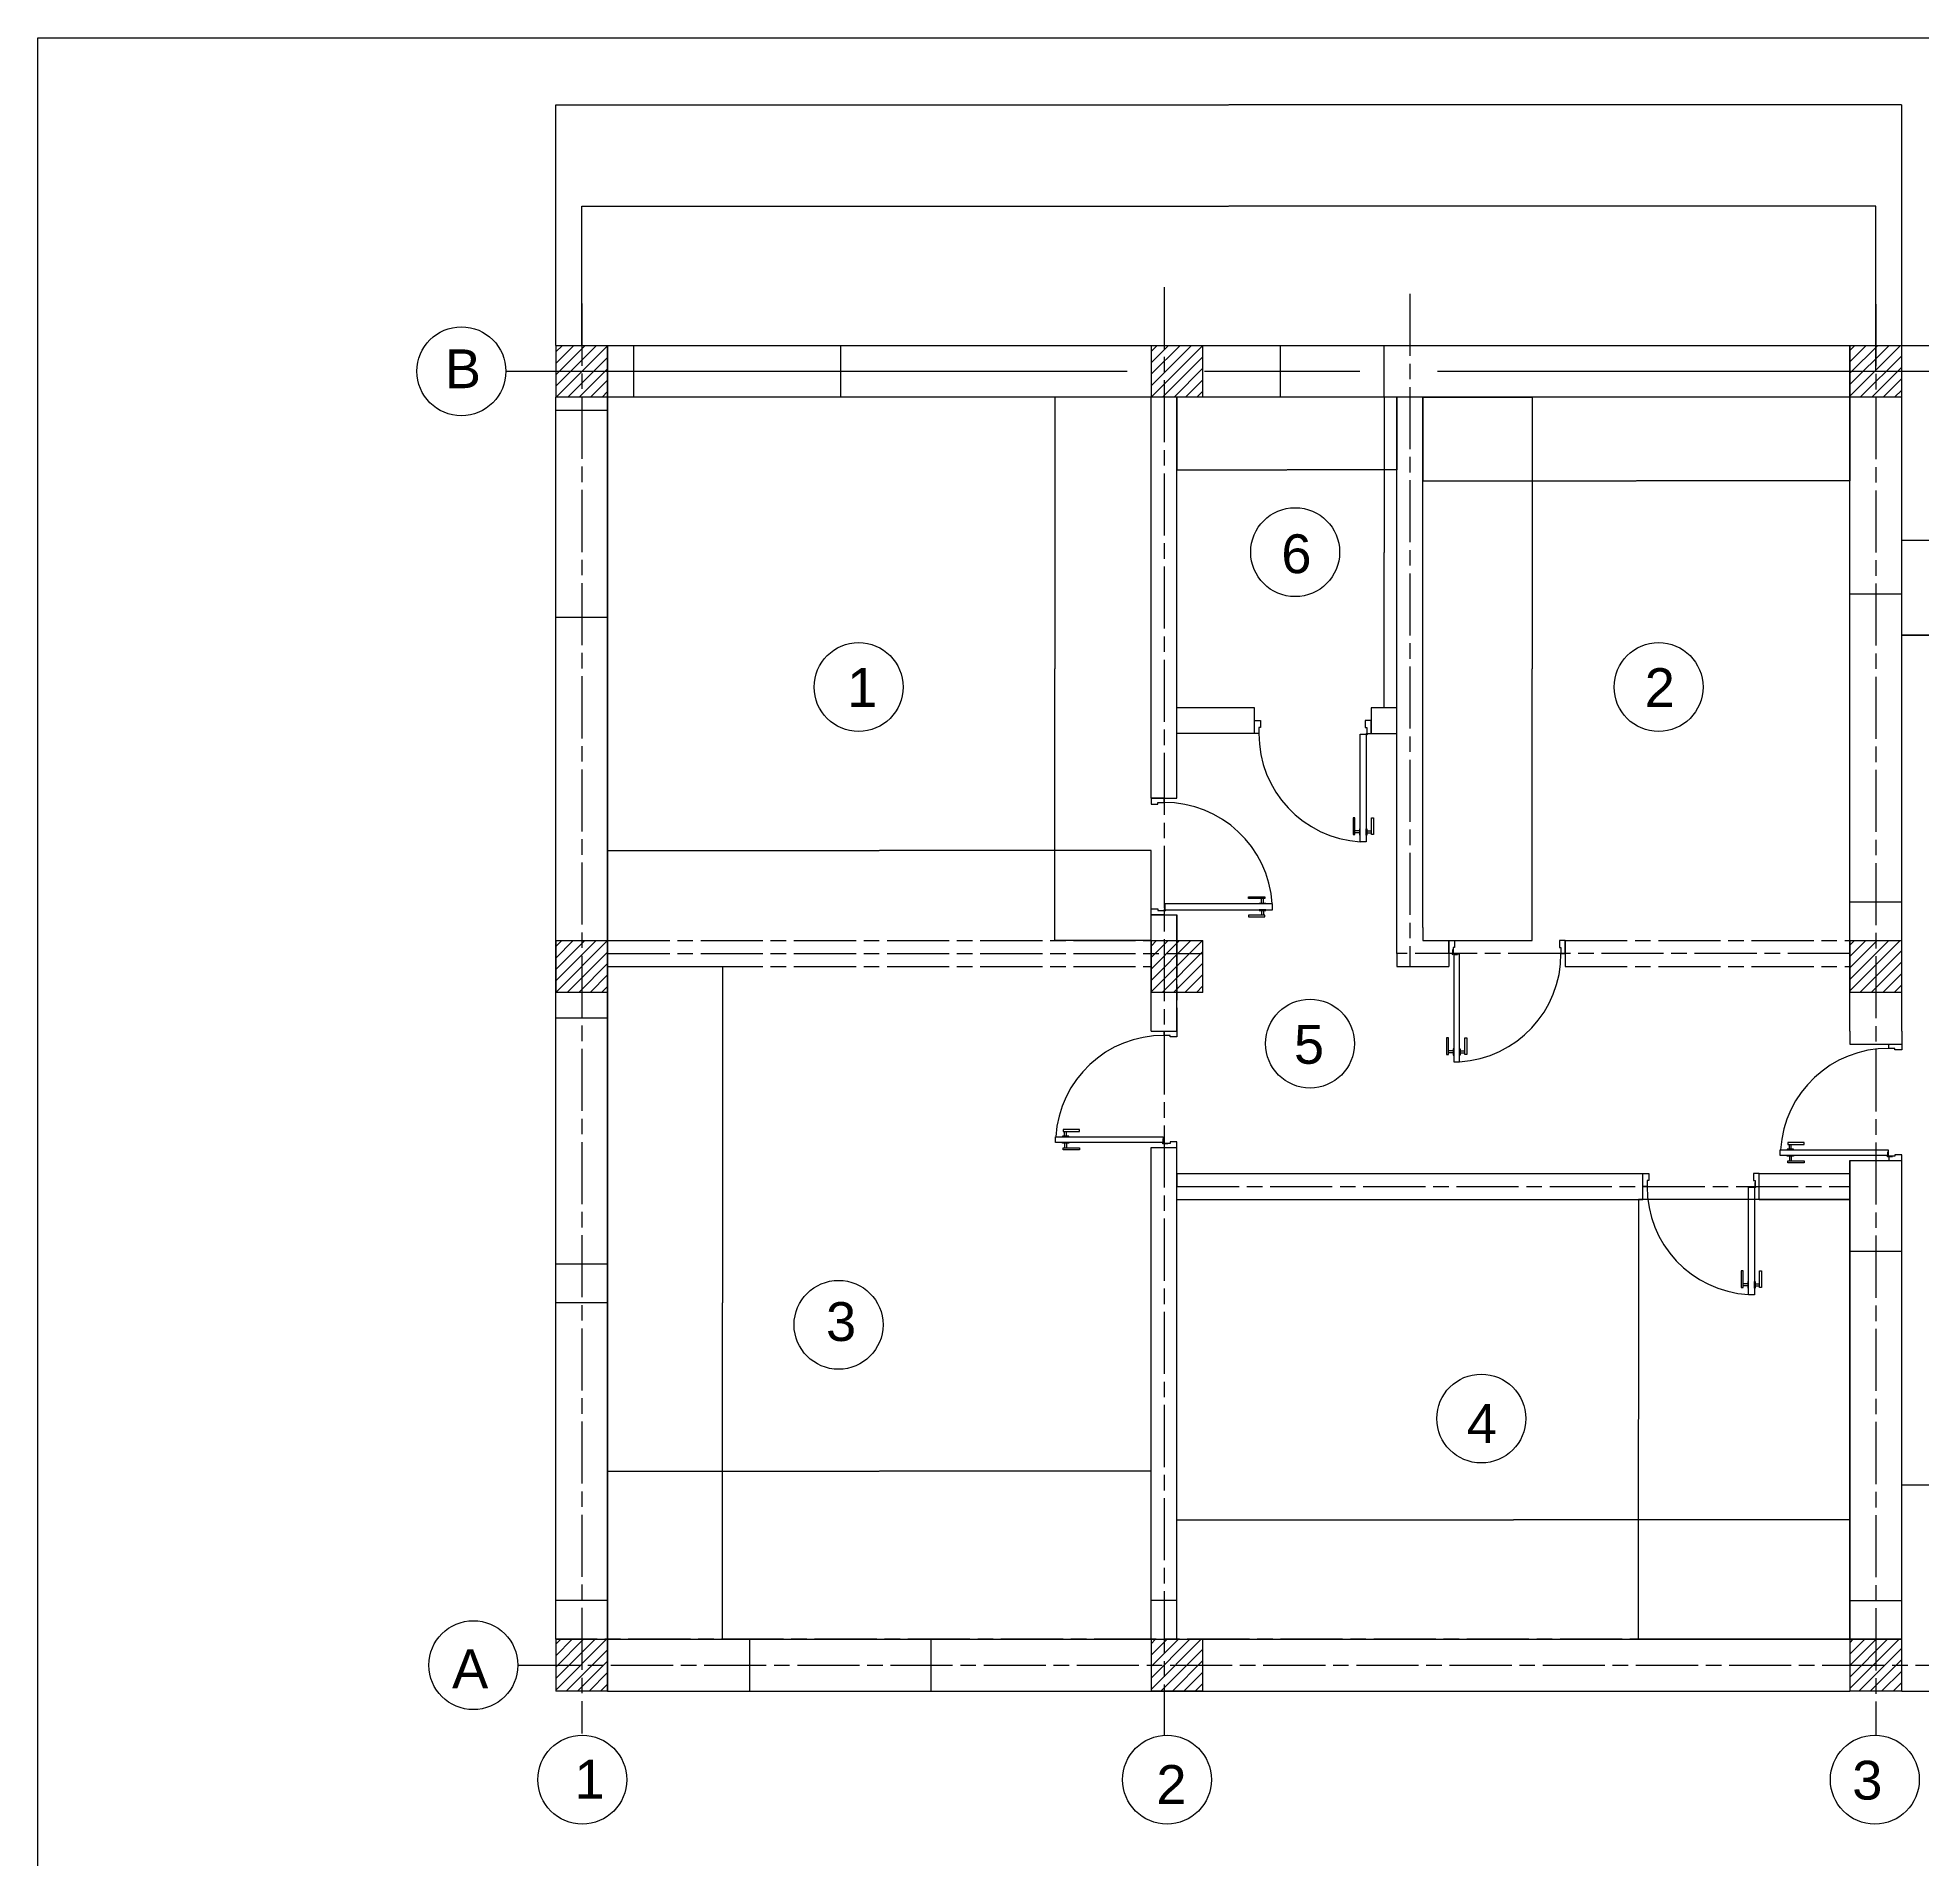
# Model space of a CAD drawing. Header units: inches. Extents: x 5 to 80005, y 6 to 60006.
# Drawn here: x 5 to 14568, y 45927 to 60006 of the extents above; entities that cross this region are included whole.
import ezdxf

# ---------------------------------------------------------------- set-up
doc = ezdxf.new("R2010")
doc.units = ezdxf.units.IN
doc.header["$MEASUREMENT"] = 0
doc.linetypes.add('ACAD_ISO08W100', pattern=[36, 24, -3, 6, -3])
doc.layers.add('freecads.com', color=7, linetype='Continuous')
doc.styles.get("Standard").update_dxf_attribs({"font": 'arial.ttf'})
doc.dimstyles.get("Standard").update_dxf_attribs({"dimtxt": 0.18, "dimasz": 0.18, "dimexe": 0.18, "dimexo": 0.0625, "dimgap": 0.09, "dimtad": 0, "dimtih": 1, "dimtoh": 1, "dimdec": 4, "dimzin": 0, "dimdsep": 46, "dimtxsty": 'Standard', "dimcen": 0.09, "dimadec": 0, "dimazin": 0, "dimtfac": 1, "dimtdec": 4, "dimtofl": 0, "dimtmove": 0, "dimatfit": 3, "dimfxl": 1, "dimtolj": 1, "dimtzin": 0, "dimarcsym": 0})

# ---------------------------------------------------------------- blocks, each defined once
blk = doc.blocks.new('columnn')
h = blk.add_hatch()
h.set_pattern_fill('ANSI31', color=256, scale=500)
h.set_pattern_definition([(45, (-20875.04551241756, -16891.98318307858), (-44.19417382415922, 44.19417382415922), [])])
h.paths.add_polyline_path([(0, 200), (-200, 200), (-200, 0), (0, 0)])
h.paths.add_polyline_path([(200, 200), (0, 200), (0, 0), (200, 0)])
h.paths.add_polyline_path([(0, 0), (-200, 0), (-200, -200), (0, -200)])
h.paths.add_polyline_path([(200, 0), (0, 0), (0, -200), (200, -200)])
for p, q in [((-200, 200), (-200, -200)), ((-200, 200), (200, 200)), ((200, -200), (200, 200)), ((200, -200), (-200, -200))]:
    blk.add_line(p, q)
blk = doc.blocks.new('*D77')
at = {"color": 0, "linetype": 'ACAD_ISO08W100', "lineweight": -2, "ltscale": 20, "transparency": 16777216}
for p, q in [((14408.35487860054, 57627.79965612265), (16750.472378601, 57627.79965612265)), ((16750.292378601, 57627.61965612265), (16750.29237860101, 56507.98155926044)), ((16750.29237860101, 55387.97965612265), (16750.29237860101, 56507.61775298486)), ((14408.35487860054, 55387.79965612265), (16750.47237860101, 55387.79965612265))]:
    blk.add_line(p, q, dxfattribs=at)
at = {"color": 0, "linetype": 'ACAD_ISO08W100', "ltscale": 20, "transparency": 16777216}
for points in [[(16750.262378601, 57627.61965612265), (16750.322378601, 57627.61965612265), (16750.292378601, 57627.79965612265)], [(16750.26237860101, 55387.97965612265), (16750.32237860101, 55387.97965612265), (16750.29237860101, 55387.79965612265)]]:
    blk.add_solid(points, dxfattribs=at)
at = {"color": 0, "linetype": 'ACAD_ISO08W100', "ltscale": 20, "transparency": 16777216, "insert": (16750.29237860102, 56507.79965612263), "char_height": 0.18, "attachment_point": 5}
blk.add_mtext('\\A1;2240.0000', dxfattribs=at)
blk = doc.blocks.new('*D78')
at = {"color": 0, "linetype": 'ACAD_ISO08W100', "lineweight": -2, "ltscale": 20, "transparency": 16777216}
for p, q in [((14408.35487860054, 48822.79965612263), (17826.97237860101, 48822.79965612264)), ((17826.79237860101, 48822.61965612264), (17826.79237860101, 48025.48155926043)), ((17826.79237860101, 47227.97965612264), (17826.79237860101, 48025.11775298485)), ((14408.35487860054, 47227.79965612263), (17826.97237860101, 47227.79965612264))]:
    blk.add_line(p, q, dxfattribs=at)
at = {"color": 0, "linetype": 'ACAD_ISO08W100', "ltscale": 20, "transparency": 16777216}
for points in [[(17826.76237860101, 48822.61965612264), (17826.82237860101, 48822.61965612264), (17826.79237860101, 48822.79965612264)], [(17826.76237860101, 47227.97965612264), (17826.82237860101, 47227.97965612264), (17826.79237860101, 47227.79965612264)]]:
    blk.add_solid(points, dxfattribs=at)
at = {"color": 0, "linetype": 'ACAD_ISO08W100', "ltscale": 20, "transparency": 16777216, "insert": (17826.79237860102, 48025.29965612262), "char_height": 0.18, "attachment_point": 5}
blk.add_mtext('\\A1;1595.0000', dxfattribs=at)
blk = doc.blocks.new('*D80')
at = {"color": 0, "linetype": 'ACAD_ISO08W100', "lineweight": -2, "ltscale": 20, "transparency": 16777216}
for p, q in [((14408.29237860053, 55387.86215612262), (14408.29237860053, 56121.97965612262)), ((14408.47237860053, 56121.79965612262), (15658.11774694978, 56121.79965612262)), ((16909.11237860053, 56121.79965612262), (15659.46701025128, 56121.79965612262)), ((16909.29237860053, 55367.86215612262), (16909.29237860053, 56121.97965612262))]:
    blk.add_line(p, q, dxfattribs=at)
at = {"color": 0, "linetype": 'ACAD_ISO08W100', "ltscale": 20, "transparency": 16777216}
for points in [[(14408.47237860053, 56121.82965612262), (14408.47237860053, 56121.76965612262), (14408.29237860053, 56121.79965612262)], [(16909.11237860053, 56121.82965612262), (16909.11237860053, 56121.76965612262), (16909.29237860053, 56121.79965612262)]]:
    blk.add_solid(points, dxfattribs=at)
at = {"color": 0, "linetype": 'ACAD_ISO08W100', "ltscale": 20, "transparency": 16777216, "insert": (15658.79237860053, 56121.79965612262), "char_height": 0.18, "attachment_point": 5}
blk.add_mtext('\\A1;2501.0000', dxfattribs=at)
blk = doc.blocks.new('*D114')
at = {"color": 0, "lineweight": -2, "ltscale": 20, "transparency": 16777216}
for p, q in [((10708.29237860053, 57227.73715612262), (10708.29237860053, 56580.61965612262)), ((14008.29237860053, 57227.73715612262), (14008.29237860053, 56580.61965612262)), ((10708.47237860053, 56580.79965612262), (12357.61934312986, 56580.79965612262)), ((14008.11237860053, 56580.79965612262), (12358.9654140712, 56580.79965612262))]:
    blk.add_line(p, q, dxfattribs=at)
at = {"color": 0, "ltscale": 20, "transparency": 16777216}
for points in [[(10708.47237860053, 56580.82965612262), (10708.47237860053, 56580.76965612262), (10708.29237860053, 56580.79965612262)], [(14008.11237860053, 56580.82965612262), (14008.11237860053, 56580.76965612262), (14008.29237860053, 56580.79965612262)]]:
    blk.add_solid(points, dxfattribs=at)
at = {"color": 0, "ltscale": 20, "transparency": 16777216, "insert": (12358.29237860053, 56580.79965612262), "char_height": 0.18, "attachment_point": 5}
blk.add_mtext('\\A1;3300.0000', dxfattribs=at)
blk = doc.blocks.new('*D115')
at = {"color": 0, "lineweight": -2, "ltscale": 20, "transparency": 16777216}
for p, q in [((10708.35487860054, 57227.79965612265), (11553.472378601, 57227.79965612265)), ((11553.292378601, 57227.61965612265), (11553.292378601, 55127.98155926044)), ((11553.292378601, 53027.97965612265), (11553.292378601, 55127.61775298486)), ((10708.35487860054, 53027.79965612265), (11553.472378601, 53027.79965612265))]:
    blk.add_line(p, q, dxfattribs=at)
at = {"color": 0, "ltscale": 20, "transparency": 16777216}
for points in [[(11553.262378601, 57227.61965612265), (11553.322378601, 57227.61965612265), (11553.292378601, 57227.79965612265)], [(11553.262378601, 53027.97965612265), (11553.322378601, 53027.97965612265), (11553.292378601, 53027.79965612265)]]:
    blk.add_solid(points, dxfattribs=at)
at = {"color": 0, "ltscale": 20, "transparency": 16777216, "insert": (11553.29237860102, 55127.79965612263), "char_height": 0.18, "attachment_point": 5}
blk.add_mtext('\\A1;4200.0000', dxfattribs=at)
blk = doc.blocks.new('*D116')
at = {"color": 0, "lineweight": -2, "ltscale": 20, "transparency": 16777216}
for p, q in [((8808.292378600532, 57227.73715612262), (8808.292378600532, 56666.61965612262)), ((10508.29237860053, 57227.73715612262), (10508.29237860053, 56666.61965612262)), ((8808.472378600532, 56666.79965612262), (9657.627753771065, 56666.79965612262)), ((10508.11237860053, 56666.79965612262), (9658.95700343, 56666.79965612262))]:
    blk.add_line(p, q, dxfattribs=at)
at = {"color": 0, "ltscale": 20, "transparency": 16777216}
for points in [[(8808.472378600532, 56666.82965612262), (8808.472378600532, 56666.76965612262), (8808.292378600532, 56666.79965612262)], [(10508.11237860053, 56666.82965612262), (10508.11237860053, 56666.76965612262), (10508.29237860053, 56666.79965612262)]]:
    blk.add_solid(points, dxfattribs=at)
at = {"color": 0, "ltscale": 20, "transparency": 16777216, "insert": (9658.292378600532, 56666.79965612262), "char_height": 0.18, "attachment_point": 5}
blk.add_mtext('\\A1;1700.0000', dxfattribs=at)
blk = doc.blocks.new('*D117')
at = {"color": 0, "lineweight": -2, "ltscale": 20, "transparency": 16777216}
for p, q in [((10508.22987860054, 57227.79965612265), (10408.112378601, 57227.79965612265)), ((10408.292378601, 57227.61965612265), (10408.292378601, 56027.98155926044)), ((10408.292378601, 54827.97965612265), (10408.292378601, 56027.61775298486)), ((10508.22987860054, 54827.79965612265), (10408.112378601, 54827.79965612265))]:
    blk.add_line(p, q, dxfattribs=at)
at = {"color": 0, "ltscale": 20, "transparency": 16777216}
for points in [[(10408.262378601, 57227.61965612265), (10408.322378601, 57227.61965612265), (10408.292378601, 57227.79965612265)], [(10408.262378601, 54827.97965612265), (10408.322378601, 54827.97965612265), (10408.292378601, 54827.79965612265)]]:
    blk.add_solid(points, dxfattribs=at)
at = {"color": 0, "ltscale": 20, "transparency": 16777216, "insert": (10408.29237860102, 56027.79965612263), "char_height": 0.18, "attachment_point": 5}
blk.add_mtext('\\A1;2400.0000', dxfattribs=at)
blk = doc.blocks.new('*D118')
at = {"color": 0, "lineweight": -2, "ltscale": 20, "transparency": 16777216}
for p, q in [((8608.229878600536, 57227.79965612265), (7864.612378601001, 57227.79965612265)), ((7864.792378601001, 57227.61965612265), (7864.792378601002, 55127.98155926044)), ((7864.792378601002, 53027.97965612265), (7864.792378601002, 55127.61775298486)), ((8608.229878600536, 53027.79965612265), (7864.612378601002, 53027.79965612265))]:
    blk.add_line(p, q, dxfattribs=at)
at = {"color": 0, "ltscale": 20, "transparency": 16777216}
for points in [[(7864.762378601002, 57227.61965612265), (7864.822378601001, 57227.61965612265), (7864.792378601001, 57227.79965612265)], [(7864.762378601003, 53027.97965612265), (7864.822378601002, 53027.97965612265), (7864.792378601002, 53027.79965612265)]]:
    blk.add_solid(points, dxfattribs=at)
at = {"color": 0, "ltscale": 20, "transparency": 16777216, "insert": (7864.792378601016, 55127.79965612263), "char_height": 0.18, "attachment_point": 5}
blk.add_mtext('\\A1;4200.0000', dxfattribs=at)
blk = doc.blocks.new('*D119')
at = {"color": 0, "lineweight": -2, "ltscale": 20, "transparency": 16777216}
for p, q in [((4408.292378600533, 53027.86215612262), (4408.292378600533, 53722.97965612262)), ((4408.472378600533, 53722.79965612262), (6507.615659637367, 53722.79965612262)), ((8608.112378600532, 53722.79965612262), (6508.969097563698, 53722.79965612262)), ((8608.292378600532, 53027.86215612262), (8608.292378600532, 53722.97965612262))]:
    blk.add_line(p, q, dxfattribs=at)
at = {"color": 0, "ltscale": 20, "transparency": 16777216}
for points in [[(4408.472378600533, 53722.82965612262), (4408.472378600533, 53722.76965612262), (4408.292378600533, 53722.79965612262)], [(8608.112378600532, 53722.82965612262), (8608.112378600532, 53722.76965612262), (8608.292378600532, 53722.79965612262)]]:
    blk.add_solid(points, dxfattribs=at)
at = {"color": 0, "ltscale": 20, "transparency": 16777216, "insert": (6508.292378600532, 53722.79965612262), "char_height": 0.18, "attachment_point": 5}
blk.add_mtext('\\A1;4200.0000', dxfattribs=at)
blk = doc.blocks.new('*D120')
at = {"color": 0, "lineweight": -2, "ltscale": 20, "transparency": 16777216}
for p, q in [((4408.354878600535, 52827.79965612265), (5296.972378601001, 52827.79965612265)), ((5296.792378601001, 52827.61965612265), (5296.792378601001, 50227.98155926044)), ((5296.792378601001, 47627.97965612263), (5296.792378601001, 50227.61775298486)), ((4408.354878600535, 47627.79965612263), (5296.972378601002, 47627.79965612263))]:
    blk.add_line(p, q, dxfattribs=at)
at = {"color": 0, "ltscale": 20, "transparency": 16777216}
for points in [[(5296.762378601001, 52827.61965612265), (5296.822378601, 52827.61965612265), (5296.792378601001, 52827.79965612265)], [(5296.762378601002, 47627.97965612263), (5296.822378601001, 47627.97965612263), (5296.792378601001, 47627.79965612263)]]:
    blk.add_solid(points, dxfattribs=at)
at = {"color": 0, "ltscale": 20, "transparency": 16777216, "insert": (5296.792378601014, 50227.79965612263), "char_height": 0.18, "attachment_point": 5}
blk.add_mtext('\\A1;5200.0000', dxfattribs=at)
blk = doc.blocks.new('*D121')
at = {"color": 0, "lineweight": -2, "ltscale": 20, "transparency": 16777216}
for p, q in [((4408.292378600533, 47627.86215612262), (4408.292378600533, 48927.97965612262)), ((4408.472378600533, 48927.79965612262), (6507.615659637367, 48927.79965612262)), ((8608.112378600532, 48927.79965612262), (6508.969097563698, 48927.79965612262)), ((8608.292378600532, 47627.86215612262), (8608.292378600532, 48927.97965612262))]:
    blk.add_line(p, q, dxfattribs=at)
at = {"color": 0, "ltscale": 20, "transparency": 16777216}
for points in [[(4408.472378600533, 48927.82965612262), (4408.472378600533, 48927.76965612262), (4408.292378600533, 48927.79965612262)], [(8608.112378600532, 48927.82965612262), (8608.112378600532, 48927.76965612262), (8608.292378600532, 48927.79965612262)]]:
    blk.add_solid(points, dxfattribs=at)
at = {"color": 0, "ltscale": 20, "transparency": 16777216, "insert": (6508.292378600532, 48927.79965612262), "char_height": 0.18, "attachment_point": 5}
blk.add_mtext('\\A1;4200.0000', dxfattribs=at)
blk = doc.blocks.new('*D122')
at = {"color": 0, "lineweight": -2, "ltscale": 20, "transparency": 16777216}
for p, q in [((14008.22987860054, 51027.79965612265), (12374.612378601, 51027.79965612265)), ((12374.79237860101, 51027.61965612265), (12374.79237860101, 49327.98162065198)), ((12374.79237860101, 47627.97965612263), (12374.79237860101, 49327.61769159332)), ((14008.22987860054, 47627.79965612263), (12374.612378601, 47627.79965612263))]:
    blk.add_line(p, q, dxfattribs=at)
at = {"color": 0, "ltscale": 20, "transparency": 16777216}
for points in [[(12374.762378601, 51027.61965612265), (12374.82237860101, 51027.61965612265), (12374.79237860101, 51027.79965612265)], [(12374.762378601, 47627.97965612263), (12374.82237860101, 47627.97965612263), (12374.79237860101, 47627.79965612263)]]:
    blk.add_solid(points, dxfattribs=at)
at = {"color": 0, "ltscale": 20, "transparency": 16777216, "insert": (12374.79237860102, 49327.79965612263), "char_height": 0.18, "attachment_point": 5}
blk.add_mtext('\\A1;3400.0000', dxfattribs=at)
blk = doc.blocks.new('*D123')
at = {"color": 0, "lineweight": -2, "ltscale": 20, "transparency": 16777216}
for p, q in [((8808.292378600532, 47627.86215612262), (8808.292378600532, 48552.47965612262)), ((8808.472378600532, 48552.29965612262), (11407.61928173832, 48552.29965612262)), ((14008.11237860053, 48552.29965612262), (11408.96547546274, 48552.29965612262)), ((14008.29237860053, 47627.86215612262), (14008.29237860053, 48552.47965612262))]:
    blk.add_line(p, q, dxfattribs=at)
at = {"color": 0, "ltscale": 20, "transparency": 16777216}
for points in [[(8808.472378600532, 48552.32965612262), (8808.472378600532, 48552.26965612262), (8808.292378600532, 48552.29965612262)], [(14008.11237860053, 48552.32965612262), (14008.11237860053, 48552.26965612262), (14008.29237860053, 48552.29965612262)]]:
    blk.add_solid(points, dxfattribs=at)
at = {"color": 0, "ltscale": 20, "transparency": 16777216, "insert": (11408.29237860053, 48552.29965612262), "char_height": 0.18, "attachment_point": 5}
blk.add_mtext('\\A1;5200.0000', dxfattribs=at)
blk = doc.blocks.new('*D124')
at = {"color": 0, "lineweight": -2, "ltscale": 20, "transparency": 16777216}
for p, q in [((4008.292378600533, 57627.86215612262), (4008.292378600533, 59487.47965612262)), ((4008.472378600533, 59487.29965612262), (9207.557828805171, 59487.29965612262)), ((14408.11237860053, 59487.29965612262), (9209.026928395893, 59487.29965612262)), ((14408.29237860053, 57627.86215612262), (14408.29237860053, 59487.47965612262))]:
    blk.add_line(p, q, dxfattribs=at)
at = {"color": 0, "ltscale": 20, "transparency": 16777216}
for points in [[(4008.472378600533, 59487.32965612262), (4008.472378600533, 59487.26965612262), (4008.292378600533, 59487.29965612262)], [(14408.11237860053, 59487.32965612262), (14408.11237860053, 59487.26965612262), (14408.29237860053, 59487.29965612262)]]:
    blk.add_solid(points, dxfattribs=at)
at = {"color": 0, "ltscale": 20, "transparency": 16777216, "insert": (9208.292378600532, 59487.29965612262), "char_height": 0.18, "attachment_point": 5}
blk.add_mtext('\\A1;10400.0000', dxfattribs=at)
blk = doc.blocks.new('*D125')
at = {"color": 0, "lineweight": -2, "ltscale": 20, "transparency": 16777216}
for p, q in [((4208.292378600533, 57627.86215612262), (4208.292378600533, 58704.47965612262)), ((4208.472378600533, 58704.29965612262), (9207.557828805171, 58704.29965612262)), ((14208.11237860053, 58704.29965612262), (9209.026928395893, 58704.29965612262)), ((14208.29237860053, 57427.86215612262), (14208.29237860053, 58704.47965612262))]:
    blk.add_line(p, q, dxfattribs=at)
at = {"color": 0, "ltscale": 20, "transparency": 16777216}
for points in [[(4208.472378600533, 58704.32965612262), (4208.472378600533, 58704.26965612262), (4208.292378600533, 58704.29965612262)], [(14208.11237860053, 58704.32965612262), (14208.11237860053, 58704.26965612262), (14208.29237860053, 58704.29965612262)]]:
    blk.add_solid(points, dxfattribs=at)
at = {"color": 0, "ltscale": 20, "transparency": 16777216, "insert": (9208.292378600532, 58704.29965612262), "char_height": 0.18, "attachment_point": 5}
blk.add_mtext('\\A1;10000.0000', dxfattribs=at)

msp = doc.modelspace()

# ---------------------------------------------------------------- linework, layer by layer
at = {"color": 7, "linetype": 'ACAD_ISO08W100', "ltscale": 20}
for p, q in [((8708.292378600532, 58078.79965612262), (8708.292378600532, 46885.52877656613)), ((10608.29237860053, 58025.79965612262), (10608.29237860053, 52827.79965612262)), ((4208.292378600533, 57950.79965612262), (4208.292378600533, 46898.79965612262)), ((14208.29237860053, 57947.29965612262), (14208.29237860053, 46886.21776863273)), ((4408.292378600533, 52927.79965612262), (9008.292378600532, 52927.79965612262)), ((14008.29237860053, 52927.79965612262), (10508.29237860053, 52927.79965612262)), ((8808.292378600532, 51127.79965612262), (14008.29237860053, 51127.79965612262)), ((3714.792378600533, 47427.79965612262), (14826.79237860053, 47427.79965612262))]:
    msp.add_line(p, q, dxfattribs=at)
for p, q in [((4408.292378600533, 57627.79965612262), (4408.292378600533, 47227.79965612262)), ((4408.292378600533, 57627.79965612262), (14008.29237860053, 57627.79965612262)), ((4608.292378600533, 57627.79965612262), (4608.292378600533, 57227.79965612262)), ((6208.292378600533, 57627.79965612262), (6208.292378600533, 57227.79965612262)), ((9608.292378600532, 57227.79965612262), (9608.292378600532, 57627.79965612262)), ((10408.29237860053, 57227.79965612262), (10408.29237860053, 57627.79965612262)), ((14008.29237860053, 52327.79965612262), (14008.29237860053, 57627.79965612262)), ((14408.29237860053, 57227.79965612262), (4008.292378600533, 57227.79965612262)), ((4008.292378600533, 47627.79965612262), (4008.292378600533, 57227.79965612262)), ((4008.292378600533, 57127.79965612262), (4408.292378600533, 57127.79965612262)), ((4408.292378600533, 47627.79965612262), (4408.292378600533, 57227.79965612262)), ((14008.29237860053, 57227.79965612262), (4408.292378600533, 57227.79965612262)), ((8608.292378600532, 54127.79965612262), (8608.292378600532, 57227.79965612262)), ((8808.292378600532, 54127.79965612262), (8808.292378600532, 57227.79965612262)), ((10508.29237860053, 52927.79965612262), (10508.29237860053, 57227.79965612262)), ((10708.29237860053, 53127.79965612262), (10708.29237860053, 57227.79965612262)), ((14008.29237860053, 52327.79965612262), (14008.29237860053, 57227.79965612262)), ((14408.29237860053, 52327.79965612262), (14408.29237860053, 57227.79965612262)), ((4008.292378600533, 55527.79965612262), (4408.292378600533, 55527.79965612262)), ((9408.292378600532, 54827.79965612262), (8808.292378600532, 54827.79965612262)), ((9408.292378600532, 54627.79965612262), (9408.292378600532, 54827.79965612262)), ((9408.292378600532, 54627.79965612262), (8808.292378600532, 54627.79965612262)), ((9408.292378600532, 54627.79965612262), (8808.292378600532, 54627.79965612262)), ((8608.292378600532, 54127.79965612262), (8808.292378600532, 54127.79965612262)), ((8608.292378600532, 53227.79965612262), (8808.292378600532, 53227.79965612262)), ((8608.292378600532, 52327.79965612262), (8608.292378600532, 53227.79965612262)), ((8808.292378600532, 52327.79965612262), (8808.292378600532, 53227.79965612262)), ((8608.292378600532, 52327.79965612262), (8808.292378600532, 52327.79965612262)), ((14008.29237860053, 52227.79965612262), (14408.29237860053, 52227.79965612262)), ((8608.292378600532, 51427.79965612262), (8808.292378600532, 51427.79965612262)), ((8608.292378600532, 47627.79965612262), (8608.292378600532, 51427.79965612262)), ((8808.292378600532, 47627.79965612262), (8808.292378600532, 51427.79965612262)), ((14008.29237860053, 51327.79965612262), (14008.29237860053, 47227.79965612262)), ((14008.29237860053, 51327.79965612262), (14408.29237860053, 51327.79965612262)), ((14008.29237860053, 47627.79965612262), (14008.29237860053, 51327.79965612262)), ((14408.29237860053, 47627.79965612262), (14408.29237860053, 51327.79965612262)), ((8808.292378600532, 51227.79965612262), (12308.29237860053, 51227.79965612262)), ((12408.29237860053, 51027.79965612262), (12408.29237860053, 51227.79965612262)), ((13308.29237860053, 51227.79965612262), (14008.29237860053, 51227.79965612262)), ((13308.29237860053, 51227.79965612262), (14008.29237860053, 51227.79965612262)), ((13308.29237860053, 51027.79965612262), (13308.29237860053, 51227.79965612262)), ((8808.292378600532, 51027.79965612262), (12308.29237860053, 51027.79965612262)), ((13308.29237860053, 51027.79965612262), (14008.29237860053, 51027.79965612262)), ((4408.292378600533, 50527.79965612262), (4008.292378600533, 50527.79965612262)), ((4408.292378600533, 47627.79965612262), (14008.29237860053, 47627.79965612262)), ((5508.292378600533, 47227.79965612262), (5508.292378600533, 47627.79965612262)), ((6908.292378600533, 47227.79965612262), (6908.292378600533, 47627.79965612262)), ((4408.292378600533, 47227.79965612262), (14008.29237860053, 47227.79965612262))]:
    msp.add_line(p, q)
at = {"color": 7, "linetype": 'ACAD_ISO08W100', "ltscale": 200}
msp.add_line((3622.292378600533, 57427.79965612262), (14837.79237860053, 57427.79965612262), dxfattribs=at)
at = {"color": 7, "ltscale": 20}
for p, q in [((8808.292378600532, 57227.79965612262), (8708.292378600532, 57227.79965612262)), ((16909.29237860053, 55387.79965612262), (14408.29237860053, 55387.79965612262)), ((10508.29237860053, 54827.79965612262), (10308.29237860053, 54827.79965612262)), ((10308.29237860053, 54827.79965612262), (10308.29237860053, 54627.79965612262)), ((10508.29237860053, 54627.79965612262), (10508.29237860053, 54827.79965612262)), ((10308.29237860053, 54627.79965612262), (10508.29237860053, 54627.79965612262)), ((4408.292378600533, 53027.79965612262), (4408.292378600533, 52927.79965612262)), ((14008.29237860053, 53027.79965612262), (14008.29237860053, 52927.79965612262)), ((8808.292378600532, 51227.79965612262), (8808.292378600532, 51127.79965612262)), ((14408.29237860053, 47227.79965612262), (14408.29237860053, 48822.79965612262)), ((14408.29237860053, 48822.79965612262), (16909.29237860053, 48822.79965612262))]:
    msp.add_line(p, q, dxfattribs=at)
at = {"color": 7, "linetype": 'ACAD_ISO08W100', "ltscale": 20, "true_color": 0xffffff}
for p, q in [((14008.29237860053, 53027.79965612262), (14008.29237860053, 57227.79965612262)), ((4408.292378600533, 53027.79965612262), (8608.292378600532, 53027.79965612262)), ((10708.29237860053, 53127.79965612262), (10708.29237860053, 53027.79965612262)), ((10708.29237860053, 53027.79965612262), (10908.29237860053, 53027.79965612262)), ((10908.29237860053, 53027.79965612262), (10908.29237860053, 52827.79965612262)), ((11808.29237860053, 53027.79965612262), (14008.29237860053, 53027.79965612262)), ((11808.29237860053, 53027.79965612262), (11808.29237860053, 52827.79965612262)), ((10508.29237860053, 52927.79965612262), (10508.29237860053, 52827.79965612262)), ((4408.292378600533, 52827.79965612262), (8608.292378600532, 52827.79965612262)), ((10508.29237860053, 52827.79965612262), (10908.29237860053, 52827.79965612262)), ((11808.29237860053, 52827.79965612262), (14008.29237860053, 52827.79965612262)), ((14008.29237860053, 52327.79965612262), (14008.29237860053, 52227.79965612262)), ((14408.29237860053, 52327.79965612262), (14408.29237860053, 52227.79965612262)), ((12308.29237860053, 51227.79965612262), (12408.29237860053, 51227.79965612262)), ((12308.29237860053, 51027.79965612262), (12408.29237860053, 51027.79965612262))]:
    msp.add_line(p, q, dxfattribs=at)
at = {"linetype": 'ACAD_ISO08W100', "ltscale": 20}
for p, q in [((14008.29237860053, 55707.79965612262), (14408.29237860053, 55707.79965612262)), ((14008.29237860053, 53327.79965612262), (14408.29237860053, 53327.79965612262)), ((8808.292378600532, 53227.79965612262), (8808.292378600532, 52327.79965612262)), ((4408.292378600533, 52427.79965612262), (4008.292378600533, 52427.79965612262)), ((14008.29237860053, 50627.79965612262), (14408.29237860053, 50627.79965612262)), ((4408.292378600533, 50227.79965612262), (4008.292378600533, 50227.79965612262)), ((4408.292378600533, 47927.79965612262), (4008.292378600533, 47927.79965612262)), ((8808.292378600532, 47927.79965612262), (8608.292378600532, 47927.79965612262)), ((14008.29237860053, 47927.79965612262), (14408.29237860053, 47927.79965612262)), ((14408.29237860053, 47627.79965612262), (4008.292378600533, 47627.79965612262))]:
    msp.add_line(p, q, dxfattribs=at)
at = {"color": 7, "ltscale": 20}
msp.add_lwpolyline([(4.792378600532857, 60005.79965612262), (80004.79237860053, 60005.79965612262), (80004.79237860053, 5.79965612261848), (4.792378600532857, 5.79965612261848)], close=True, dxfattribs=at)
for centre in [(3278.792378600533, 57427.79965612262), (9721.792378600532, 56029.79965612262), (6348.292378600533, 54987.29965612262), (12529.79237860053, 54987.29965612262), (9836.292378600532, 52231.79965612262), (6193.292378600533, 50058.29965612262), (11159.79237860053, 49333.79965612262), (3371.292378600533, 47427.79965612262), (4212.792378600533, 46542.79965612262), (8731.292378600532, 46542.79965612262), (14200.79237860053, 46542.79965612262)]:
    msp.add_circle(centre, 343.5, dxfattribs=at)
at = {"layer": 'freecads.com'}
for p, q in [((9408.292378600532, 54627.79965612262), (9408.292378660137, 54727.79965612262)), ((9408.292378660137, 54727.79965612262), (9453.292378600532, 54727.79965612262)), ((9441.292378600532, 54627.79965612262), (9408.292378600532, 54627.79965612262)), ((9453.292378600532, 54674.79965612262), (9441.292378540928, 54674.79965564578)), ((9441.292378540928, 54674.79965564578), (9441.292378600532, 54627.79965612262)), ((9453.292378600532, 54727.79965612262), (9453.292378600532, 54674.79965612262)), ((10224.93905710786, 53790.07213517993), (10224.9390575847, 54622.44633457034)), ((10224.9390575847, 54622.44633457034), (10269.93905710786, 54622.44633457034)), ((10239.9390575847, 54620.44633457034), (10239.9390575847, 54622.44633457034)), ((10239.9390575847, 54622.44633457034), (10269.93905710786, 54622.44633457034)), ((10269.93905710786, 54620.44633457034), (10239.9390575847, 54620.44633457034)), ((10308.29237860053, 54727.79965612262), (10263.29237866014, 54727.79965612262)), ((10263.29237866014, 54727.79965612262), (10263.29237866014, 54674.79965612262)), ((10263.29237866014, 54674.79965612262), (10275.29237871974, 54674.79965564578)), ((10269.93905710786, 54622.44633457034), (10269.93905710786, 53790.07213517993)), ((10269.93905710786, 54622.44633457034), (10269.93905710786, 54620.44633457034)), ((10275.29237871974, 54674.79965564578), (10275.29237866014, 54627.79965612262)), ((10275.29237866014, 54657.79965564578), (10275.29237866014, 54627.79965612262)), ((10275.29237866014, 54627.79965612262), (10308.29237866014, 54627.79965612262)), ((10275.29237866014, 54627.79965612262), (10277.29237866014, 54627.79965612262)), ((10277.29237866014, 54627.79965612262), (10277.29237866014, 54657.79965564578)), ((10308.29237866014, 54627.79965612262), (10308.29237860053, 54727.79965612262)), ((8708.292378600532, 54127.79965612262), (8608.292378600532, 54127.79965606301)), ((8608.292378600532, 54127.79965606301), (8608.292378600532, 54082.79965612262)), ((8608.292378600532, 54082.79965612262), (8661.292378600532, 54082.79965612262)), ((8661.292378600532, 54082.79965612262), (8661.29237907737, 54094.79965618222)), ((8661.29237907737, 54094.79965618222), (8708.292378600532, 54094.79965612262)), ((8708.292378600532, 54094.79965612262), (8708.292378600532, 54127.79965612262)), ((10183.93905710786, 53975.35484191745), (10168.93905710786, 53975.35484191745)), ((10168.93905710786, 53975.35484191745), (10168.93905710786, 53847.85994455188)), ((10183.93905710786, 53847.85994455188), (10183.93905710786, 53975.35484191745)), ((10224.93905710786, 53892.35484191745), (10219.93905710786, 53892.35484191745)), ((10219.93905710786, 53892.35484191745), (10219.93905710786, 53842.35484191745)), ((10224.93905710786, 53842.35484191745), (10224.93905710786, 53892.35484191745)), ((10269.93905710786, 53842.35484191745), (10269.93905710786, 53892.35484191745)), ((10269.93905710786, 53892.35484191745), (10274.93905710786, 53892.35484191745)), ((10274.93905710786, 53892.35484191745), (10274.93905710786, 53842.35484191745)), ((10310.93905710786, 53847.85994455188), (10310.93905710786, 53975.35484191745)), ((10310.93905710786, 53975.35484191745), (10325.93905710786, 53975.35484191745)), ((10325.93905710786, 53975.35484191745), (10325.93905710786, 53847.85994455188)), ((10168.93905710786, 53847.85994455188), (10183.93905710786, 53847.85994455188)), ((10219.93905710786, 53874.85484191745), (10183.93905710786, 53874.85484191745)), ((10219.93905710786, 53859.85484191745), (10183.93905710786, 53859.85484191745)), ((10219.93905710786, 53842.35484191745), (10224.93905710786, 53842.35484191745)), ((10269.93905710786, 53790.07213517993), (10224.93905710786, 53790.07213517993)), ((10274.93905710786, 53842.35484191745), (10269.93905710786, 53842.35484191745)), ((10274.93905710786, 53874.85484191745), (10310.93905710786, 53874.85484191745)), ((10274.93905710786, 53859.85484191745), (10310.93905710786, 53859.85484191745)), ((10325.93905710786, 53847.85994455188), (10310.93905710786, 53847.85994455188)), ((9546.01989954322, 53311.15297761529), (8713.645700152809, 53311.15297713845)), ((8713.645700152809, 53311.15297713845), (8713.645700152809, 53266.15297761529)), ((9360.737192805702, 53352.15297761529), (9360.737192805702, 53367.15297761529)), ((9360.737192805702, 53367.15297761529), (9488.232090171272, 53367.15297761529)), ((9488.232090171272, 53352.15297761529), (9360.737192805702, 53352.15297761529)), ((9443.737192805702, 53311.15297761529), (9443.737192805702, 53316.15297761529)), ((9443.737192805702, 53316.15297761529), (9493.737192805702, 53316.15297761529)), ((9493.737192805702, 53311.15297761529), (9443.737192805702, 53311.15297761529)), ((9461.237192805702, 53316.15297761529), (9461.237192805702, 53352.15297761529)), ((9476.237192805702, 53316.15297761529), (9476.237192805702, 53352.15297761529)), ((9488.232090171272, 53367.15297761529), (9488.232090171272, 53352.15297761529)), ((9493.737192805702, 53316.15297761529), (9493.737192805702, 53311.15297761529)), ((9546.01989954322, 53266.15297761529), (9546.01989954322, 53311.15297761529)), ((8608.292378600532, 53227.79965612262), (8608.292378600532, 53272.79965606301)), ((8608.292378600532, 53272.79965606301), (8661.292378600532, 53272.79965606301)), ((8708.292378600532, 53227.79965606301), (8608.292378600532, 53227.79965612262)), ((8661.292378600532, 53272.79965606301), (8661.29237907737, 53260.79965600341)), ((8661.29237907737, 53260.79965600341), (8708.292378600532, 53260.79965606301)), ((8678.29237907737, 53258.79965606301), (8678.29237907737, 53260.79965606301)), ((8678.29237907737, 53260.79965606301), (8708.292378600532, 53260.79965606301)), ((8708.292378600532, 53258.79965606301), (8678.29237907737, 53258.79965606301)), ((8708.292378600532, 53260.79965606301), (8708.292378600532, 53227.79965606301)), ((8708.292378600532, 53260.79965606301), (8708.292378600532, 53258.79965606301)), ((8715.645700152809, 53296.15297713845), (8713.645700152809, 53296.15297713845)), ((8713.645700152809, 53296.15297713845), (8713.645700152809, 53266.15297761529)), ((8713.645700152809, 53266.15297761529), (9546.01989954322, 53266.15297761529)), ((8713.645700152809, 53266.15297761529), (8715.645700152809, 53266.15297761529)), ((8715.645700152809, 53266.15297761529), (8715.645700152809, 53296.15297713845)), ((9488.232090171272, 53225.15297761529), (9360.737192805702, 53225.15297761529)), ((9360.737192805702, 53225.15297761529), (9360.737192805702, 53210.15297761529)), ((9360.737192805702, 53210.15297761529), (9488.232090171272, 53210.15297761529)), ((9493.737192805702, 53266.15297761529), (9443.737192805702, 53266.15297761529)), ((9443.737192805702, 53266.15297761529), (9443.737192805702, 53261.15297761529)), ((9443.737192805702, 53261.15297761529), (9493.737192805702, 53261.15297761529)), ((9461.237192805702, 53261.15297761529), (9461.237192805702, 53225.15297761529)), ((9476.237192805702, 53261.15297761529), (9476.237192805702, 53225.15297761529)), ((9488.232090171272, 53210.15297761529), (9488.232090171272, 53225.15297761529)), ((9493.737192805702, 53261.15297761529), (9493.737192805702, 53266.15297761529)), ((10908.29237854093, 52927.79965612262), (10908.29237860053, 53027.79965612262)), ((10908.29237860053, 53027.79965612262), (10953.29237854093, 53027.79965612262)), ((10953.29237854093, 53027.79965612262), (10953.29237854093, 52974.79965612262)), ((11808.29237854093, 53027.79965612262), (11763.29237860053, 53027.79965612262)), ((11763.29237860053, 53027.79965612262), (11763.29237860053, 52974.79965612262)), ((11808.29237860053, 52927.79965612262), (11808.29237854093, 53027.79965612262)), ((10941.29237854093, 52927.79965612262), (10908.29237854093, 52927.79965612262)), ((10939.29237854093, 52927.79965612262), (10939.29237854093, 52957.79965564578)), ((10939.29237854093, 52957.79965564578), (10941.29237854093, 52957.79965564578)), ((10941.29237854093, 52927.79965612262), (10939.29237854093, 52927.79965612262)), ((10953.29237854093, 52974.79965612262), (10941.29237848132, 52974.79965564578)), ((10941.29237848132, 52974.79965564578), (10941.29237854093, 52927.79965612262)), ((10941.29237854093, 52957.79965564578), (10941.29237854093, 52927.79965612262)), ((10946.6457000932, 52922.44633457034), (10946.6457000932, 52090.07213517993)), ((10991.64569961637, 52922.44633457034), (10946.6457000932, 52922.44633457034)), ((10976.64569961637, 52922.44633457034), (10946.6457000932, 52922.44633457034)), ((10946.6457000932, 52922.44633457034), (10946.6457000932, 52920.44633457034)), ((10946.6457000932, 52920.44633457034), (10976.64569961637, 52920.44633457034)), ((10976.64569961637, 52920.44633457034), (10976.64569961637, 52922.44633457034)), ((10991.6457000932, 52090.07213517993), (10991.64569961637, 52922.44633457034)), ((11763.29237860053, 52974.79965612262), (11775.29237866014, 52974.79965564578)), ((11775.29237866014, 52974.79965564578), (11775.29237860053, 52927.79965612262)), ((11775.29237860053, 52927.79965612262), (11808.29237860053, 52927.79965612262)), ((8708.292378600532, 52294.79965618222), (8708.292378600532, 52327.79965618222)), ((8708.292378600532, 52327.79965618222), (8808.292378600532, 52327.79965612262)), ((8755.292378123695, 52294.79965624183), (8708.292378600532, 52294.79965618222)), ((8755.292378600532, 52282.79965618222), (8755.292378123695, 52294.79965624183)), ((8808.292378600532, 52282.79965618222), (8755.292378600532, 52282.79965618222)), ((8808.292378600532, 52327.79965612262), (8808.292378600532, 52282.79965618222)), ((8808.292378600532, 52327.79965612262), (8808.292378600532, 52282.79965618222)), ((10905.6457000932, 52275.35484191745), (10890.6457000932, 52275.35484191745)), ((10890.6457000932, 52275.35484191745), (10890.6457000932, 52147.85994455188)), ((10890.6457000932, 52147.85994455188), (10905.6457000932, 52147.85994455188)), ((10905.6457000932, 52147.85994455188), (10905.6457000932, 52275.35484191745)), ((10941.6457000932, 52174.85484191745), (10905.6457000932, 52174.85484191745)), ((10941.6457000932, 52159.85484191745), (10905.6457000932, 52159.85484191745)), ((10946.6457000932, 52192.35484191745), (10941.6457000932, 52192.35484191745)), ((10941.6457000932, 52192.35484191745), (10941.6457000932, 52142.35484191745)), ((10941.6457000932, 52142.35484191745), (10946.6457000932, 52142.35484191745)), ((10946.6457000932, 52142.35484191745), (10946.6457000932, 52192.35484191745)), ((10991.6457000932, 52142.35484191745), (10991.6457000932, 52192.35484191745)), ((10991.6457000932, 52192.35484191745), (10996.6457000932, 52192.35484191745)), ((10996.6457000932, 52142.35484191745), (10991.6457000932, 52142.35484191745)), ((10996.6457000932, 52192.35484191745), (10996.6457000932, 52142.35484191745)), ((10996.6457000932, 52174.85484191745), (11032.6457000932, 52174.85484191745)), ((10996.6457000932, 52159.85484191745), (11032.6457000932, 52159.85484191745)), ((11032.6457000932, 52147.85994455188), (11032.6457000932, 52275.35484191745)), ((11032.6457000932, 52275.35484191745), (11047.6457000932, 52275.35484191745)), ((11047.6457000932, 52147.85994455188), (11032.6457000932, 52147.85994455188)), ((11047.6457000932, 52275.35484191745), (11047.6457000932, 52147.85994455188)), ((14308.29237860053, 52194.79965618222), (14308.29237860053, 52227.79965618222)), ((14355.2923781237, 52194.79965624183), (14308.29237860053, 52194.79965618222)), ((14355.29237860053, 52182.79965618222), (14355.2923781237, 52194.79965624183)), ((14408.29237860053, 52182.79965618222), (14355.29237860053, 52182.79965618222)), ((14408.29237860053, 52227.79965612262), (14408.29237860053, 52182.79965618222)), ((14408.29237860053, 52227.79965612262), (14408.29237860053, 52182.79965618222)), ((10946.6457000932, 52090.07213517993), (10991.6457000932, 52090.07213517993)), ((7928.352667029793, 51567.15297767489), (7928.352667029793, 51552.15297767489)), ((8055.847564395363, 51567.15297767489), (7928.352667029793, 51567.15297767489)), ((8055.847564395363, 51552.15297767489), (8055.847564395363, 51567.15297767489)), ((7870.564857657845, 51466.15297767489), (7870.564857657845, 51511.15297767489)), ((7870.564857657845, 51511.15297767489), (8702.939057048256, 51511.15297719806)), ((8702.939057048256, 51466.15297767489), (7870.564857657845, 51466.15297767489)), ((7922.847564395363, 51516.15297767489), (7922.847564395363, 51511.15297767489)), ((7972.847564395363, 51516.15297767489), (7922.847564395363, 51516.15297767489)), ((7922.847564395363, 51511.15297767489), (7972.847564395363, 51511.15297767489)), ((7922.847564395363, 51461.15297767489), (7922.847564395363, 51466.15297767489)), ((7922.847564395363, 51466.15297767489), (7972.847564395363, 51466.15297767489)), ((7972.847564395363, 51461.15297767489), (7922.847564395363, 51461.15297767489)), ((7928.352667029793, 51552.15297767489), (8055.847564395363, 51552.15297767489)), ((7928.352667029793, 51410.15297767489), (7928.352667029793, 51425.15297767489)), ((7928.352667029793, 51425.15297767489), (8055.847564395363, 51425.15297767489)), ((8055.847564395363, 51410.15297767489), (7928.352667029793, 51410.15297767489)), ((7940.347564395363, 51516.15297767489), (7940.347564395363, 51552.15297767489)), ((7940.347564395363, 51461.15297767489), (7940.347564395363, 51425.15297767489)), ((7955.347564395363, 51516.15297767489), (7955.347564395363, 51552.15297767489)), ((7955.347564395363, 51461.15297767489), (7955.347564395363, 51425.15297767489)), ((7972.847564395363, 51511.15297767489), (7972.847564395363, 51516.15297767489)), ((7972.847564395363, 51466.15297767489), (7972.847564395363, 51461.15297767489)), ((8055.847564395363, 51425.15297767489), (8055.847564395363, 51410.15297767489)), ((8700.939057048256, 51496.15297719806), (8702.939057048256, 51496.15297719806)), ((8700.939057048256, 51466.15297767489), (8700.939057048256, 51496.15297719806)), ((8702.939057048256, 51466.15297767489), (8700.939057048256, 51466.15297767489)), ((8702.939057048256, 51511.15297719806), (8702.939057048256, 51466.15297767489)), ((8702.939057048256, 51496.15297719806), (8702.939057048256, 51466.15297767489)), ((8755.292378123695, 51460.79965606301), (8708.292378600532, 51460.79965612262)), ((8708.292378600532, 51460.79965612262), (8708.292378600532, 51427.79965612262)), ((8708.292378600532, 51460.79965612262), (8708.292378600532, 51458.79965612262)), ((8738.292378123695, 51460.79965612262), (8708.292378600532, 51460.79965612262)), ((8708.292378600532, 51458.79965612262), (8738.292378123695, 51458.79965612262)), ((8708.292378600532, 51427.79965612262), (8808.292378600532, 51427.79965618222)), ((8738.292378123695, 51458.79965612262), (8738.292378123695, 51460.79965612262)), ((8755.292378600532, 51472.79965612262), (8755.292378123695, 51460.79965606301)), ((8808.292378600532, 51472.79965612262), (8755.292378600532, 51472.79965612262)), ((8808.292378600532, 51427.79965618222), (8808.292378600532, 51472.79965612262)), ((8808.292378600532, 51427.79965618222), (8808.292378600532, 51472.79965612262)), ((13470.56485765784, 51366.15297767489), (13470.56485765784, 51411.15297767489)), ((13470.56485765784, 51411.15297767489), (14302.93905704826, 51411.15297719806)), ((13522.84756439536, 51416.15297767489), (13522.84756439536, 51411.15297767489)), ((13572.84756439536, 51416.15297767489), (13522.84756439536, 51416.15297767489)), ((13522.84756439536, 51411.15297767489), (13572.84756439536, 51411.15297767489)), ((13528.35266702979, 51467.15297767489), (13528.35266702979, 51452.15297767489)), ((13655.84756439536, 51467.15297767489), (13528.35266702979, 51467.15297767489)), ((13528.35266702979, 51452.15297767489), (13655.84756439536, 51452.15297767489)), ((13540.34756439536, 51416.15297767489), (13540.34756439536, 51452.15297767489)), ((13555.34756439536, 51416.15297767489), (13555.34756439536, 51452.15297767489)), ((13572.84756439536, 51411.15297767489), (13572.84756439536, 51416.15297767489)), ((13655.84756439536, 51452.15297767489), (13655.84756439536, 51467.15297767489)), ((14302.93905704826, 51411.15297719806), (14302.93905704826, 51366.15297767489)), ((14302.93905704826, 51366.15297767489), (13470.56485765784, 51366.15297767489)), ((13522.84756439536, 51361.15297767489), (13522.84756439536, 51366.15297767489)), ((13522.84756439536, 51366.15297767489), (13572.84756439536, 51366.15297767489)), ((13572.84756439536, 51361.15297767489), (13522.84756439536, 51361.15297767489)), ((13528.35266702979, 51310.15297767489), (13528.35266702979, 51325.15297767489)), ((13528.35266702979, 51325.15297767489), (13655.84756439536, 51325.15297767489)), ((13655.84756439536, 51310.15297767489), (13528.35266702979, 51310.15297767489)), ((13540.34756439536, 51361.15297767489), (13540.34756439536, 51325.15297767489)), ((13555.34756439536, 51361.15297767489), (13555.34756439536, 51325.15297767489)), ((13572.84756439536, 51366.15297767489), (13572.84756439536, 51361.15297767489)), ((13655.84756439536, 51325.15297767489), (13655.84756439536, 51310.15297767489)), ((14300.93905704826, 51396.15297719806), (14302.93905704826, 51396.15297719806)), ((14300.93905704826, 51366.15297767489), (14300.93905704826, 51396.15297719806)), ((14302.93905704826, 51366.15297767489), (14300.93905704826, 51366.15297767489)), ((14302.93905704826, 51396.15297719806), (14302.93905704826, 51366.15297767489)), ((14355.2923781237, 51360.79965606301), (14308.29237860053, 51360.79965612262)), ((14308.29237860053, 51360.79965612262), (14308.29237860053, 51327.79965612262)), ((14308.29237860053, 51360.79965612262), (14308.29237860053, 51358.79965612262)), ((14338.2923781237, 51360.79965612262), (14308.29237860053, 51360.79965612262)), ((14308.29237860053, 51358.79965612262), (14338.2923781237, 51358.79965612262)), ((14338.2923781237, 51358.79965612262), (14338.2923781237, 51360.79965612262)), ((14355.29237860053, 51372.79965612262), (14355.2923781237, 51360.79965606301)), ((14408.29237860053, 51372.79965612262), (14355.29237860053, 51372.79965612262)), ((14408.29237860053, 51327.79965618222), (14408.29237860053, 51372.79965612262)), ((14408.29237860053, 51327.79965618222), (14408.29237860053, 51372.79965612262)), ((12408.29237860053, 51127.79965612262), (12408.29237866014, 51227.79965612262)), ((12408.29237866014, 51227.79965612262), (12453.29237860053, 51227.79965612262)), ((12441.29237860053, 51127.79965612262), (12408.29237860053, 51127.79965612262)), ((12453.29237860053, 51174.79965612262), (12441.29237854093, 51174.79965564578)), ((12441.29237854093, 51174.79965564578), (12441.29237860053, 51127.79965612262)), ((12453.29237860053, 51227.79965612262), (12453.29237860053, 51174.79965612262)), ((13224.93905710786, 50290.07213517993), (13224.9390575847, 51122.44633457034)), ((13224.9390575847, 51122.44633457034), (13269.93905710786, 51122.44633457034)), ((13239.9390575847, 51120.44633457034), (13239.9390575847, 51122.44633457034)), ((13239.9390575847, 51122.44633457034), (13269.93905710786, 51122.44633457034)), ((13269.93905710786, 51120.44633457034), (13239.9390575847, 51120.44633457034)), ((13308.29237860053, 51227.79965612262), (13263.29237866014, 51227.79965612262)), ((13263.29237866014, 51227.79965612262), (13263.29237866014, 51174.79965612262)), ((13263.29237866014, 51174.79965612262), (13275.29237871974, 51174.79965564578)), ((13269.93905710786, 51122.44633457034), (13269.93905710786, 50290.07213517993)), ((13269.93905710786, 51122.44633457034), (13269.93905710786, 51120.44633457034)), ((13275.29237871974, 51174.79965564578), (13275.29237866014, 51127.79965612262)), ((13277.29237866014, 51157.79965564578), (13275.29237866014, 51157.79965564578)), ((13275.29237866014, 51157.79965564578), (13275.29237866014, 51127.79965612262)), ((13275.29237866014, 51127.79965612262), (13308.29237866014, 51127.79965612262)), ((13275.29237866014, 51127.79965612262), (13277.29237866014, 51127.79965612262)), ((13277.29237866014, 51127.79965612262), (13277.29237866014, 51157.79965564578)), ((13308.29237866014, 51127.79965612262), (13308.29237860053, 51227.79965612262)), ((13183.93905710786, 50475.35484191745), (13168.93905710786, 50475.35484191745)), ((13168.93905710786, 50475.35484191745), (13168.93905710786, 50347.85994455188)), ((13183.93905710786, 50347.85994455188), (13183.93905710786, 50475.35484191745)), ((13224.93905710786, 50392.35484191745), (13219.93905710786, 50392.35484191745)), ((13219.93905710786, 50392.35484191745), (13219.93905710786, 50342.35484191745)), ((13224.93905710786, 50342.35484191745), (13224.93905710786, 50392.35484191745)), ((13269.93905710786, 50342.35484191745), (13269.93905710786, 50392.35484191745)), ((13269.93905710786, 50392.35484191745), (13274.93905710786, 50392.35484191745)), ((13274.93905710786, 50392.35484191745), (13274.93905710786, 50342.35484191745)), ((13310.93905710786, 50347.85994455188), (13310.93905710786, 50475.35484191745)), ((13310.93905710786, 50475.35484191745), (13325.93905710786, 50475.35484191745)), ((13325.93905710786, 50475.35484191745), (13325.93905710786, 50347.85994455188)), ((13168.93905710786, 50347.85994455188), (13183.93905710786, 50347.85994455188)), ((13219.93905710786, 50374.85484191745), (13183.93905710786, 50374.85484191745)), ((13219.93905710786, 50359.85484191745), (13183.93905710786, 50359.85484191745)), ((13219.93905710786, 50342.35484191745), (13224.93905710786, 50342.35484191745)), ((13269.93905710786, 50290.07213517993), (13224.93905710786, 50290.07213517993)), ((13274.93905710786, 50342.35484191745), (13269.93905710786, 50342.35484191745)), ((13274.93905710786, 50374.85484191745), (13310.93905710786, 50374.85484191745)), ((13274.93905710786, 50359.85484191745), (13310.93905710786, 50359.85484191745)), ((13325.93905710786, 50347.85994455188), (13310.93905710786, 50347.85994455188))]:
    msp.add_line(p, q, dxfattribs=at)
for centre in [(10274.29237866014, 54623.44633457034), (8712.645700152809, 53261.79965606301), (10942.29237854093, 52923.44633457034), (8703.939057048256, 51461.79965612262), (14303.93905704826, 51361.79965612262), (13274.29237866014, 51123.44633457034)]:
    msp.add_circle(centre, 6, dxfattribs=at)
for centre, start, end in [((10274.29237866014, 54623.44633457034), 179.7005631503868, 266.6034136259483), ((8712.645700152809, 53261.79965606301), 3.396586373854026, 90.29943684961314), ((10942.29237854093, 52923.44633457034), 273.3965863740517, 0.2994368496131403), ((8703.939057048256, 51461.79965612262), 89.70056315705689, 176.603413626146), ((14303.93905704826, 51361.79965612262), 89.70056315705689, 176.603413626146), ((13274.29237866014, 51123.44633457034), 179.7005631503868, 266.6034136259483)]:
    msp.add_arc(centre, 833.0113753772148, start, end, dxfattribs=at)

# ---------------------------------------------------------------- block references
for p in [(4208.292378600533, 57427.79965612262), (8808.292378600532, 57427.79965612262), (14208.29237860053, 57427.79965612262), (4208.292378600533, 52827.79965612262), (8808.292378600532, 52827.79965612262), (14208.29237860053, 52827.79965612262), (4208.292378600533, 47427.79965612262), (8808.292378600532, 47427.79965612262), (14208.29237860053, 47427.79965612262)]:
    msp.add_blockref('columnn', p)

# ---------------------------------------------------------------- texts
at = {"color": 7, "ltscale": 20, "char_height": 300, "attachment_point": 1}
for s, width, insert in [('B', 236, (3150.792378600533, 57596.79965612262)), ('6', 233.5, (9614.792378600532, 56167.29965612262)), ('1', 165.5, (6259.292378600533, 55133.79965612262)), ('2', 209, (12422.79237860053, 55132.79965612262)), ('5', 220, (9712.292378600532, 52375.79965612262)), ('3', 147.5, (6096.292378600533, 50233.29965612262)), ('4', 238, (11047.29237860053, 49445.29965612262)), ('A', 233, (3206.792378600533, 47549.79965612262)), ('1', 99, (4152.792378600533, 46696.29965612262)), ('2', 43.5, (8649.292378600532, 46655.79965612262)), ('3', 344.5, (14026.29237860053, 46688.79965612262))]:
    msp.add_mtext_dynamic_manual_height_columns(s, width=width, gutter_width=1, heights=[0], dxfattribs=dict(at, insert=insert))

# ---------------------------------------------------------------- dimensions: what is measured, and where the dimension line sits
at = {"color": 7, "ltscale": 20}
for base, p1, p2, picture, middle in [((14408.29237860053, 59487.29965612262), (4008.292378600533, 57627.79965612262), (14408.29237860053, 57627.79965612262), '*D124', (9208.292378600532, 59487.29965612262)), ((14208.29237860053, 58704.29965612262), (4208.292378600533, 57627.79965612262), (14208.29237860053, 57427.79965612262), '*D125', (9208.292378600532, 58704.29965612262)), ((10508.29237860053, 56666.79965612262), (8808.292378600532, 57227.79965612262), (10508.29237860053, 57227.79965612262), '*D116', (9658.292378600532, 56666.79965612262)), ((14008.29237860053, 56580.79965612262), (10708.29237860053, 57227.79965612262), (14008.29237860053, 57227.79965612262), '*D114', (12358.29237860053, 56580.79965612262)), ((8608.292378600532, 53722.79965612262), (4408.292378600533, 53027.79965612262), (8608.292378600532, 53027.79965612262), '*D119', (6508.292378600532, 53722.79965612262)), ((4408.292378600533, 48927.79965612262), (8608.292378600532, 47627.79965612262), (4408.292378600533, 47627.79965612262), '*D121', (6508.292378600532, 48927.79965612262)), ((14008.29237860053, 48552.29965612262), (8808.292378600532, 47627.79965612262), (14008.29237860053, 47627.79965612262), '*D123', (11408.29237860053, 48552.29965612262))]:
    dim = msp.add_linear_dim(base=base, p1=p1, p2=p2, dimstyle='Standard', dxfattribs=at)
    dim.commit()
    dim.dimension.update_dxf_attribs({"geometry": picture, "text_midpoint": middle})
at = {"color": 7, "linetype": 'ACAD_ISO08W100', "ltscale": 20}
for base, p1, p2, picture, middle in [((16750.29237860101, 55387.79965612265), (14408.29237860053, 57627.79965612262), (14408.29237860053, 55387.79965612262), '*D77', (16750.29237860102, 56507.79965612263)), ((17826.79237860101, 48822.79965612264), (14408.29237860053, 47227.79965612262), (14408.29237860053, 48822.79965612262), '*D78', (17826.79237860102, 48025.29965612262))]:
    dim = msp.add_linear_dim(base=base, p1=p1, p2=p2, angle=90, dimstyle='Standard', dxfattribs=at)
    dim.commit()
    dim.dimension.update_dxf_attribs({"geometry": picture, "text_midpoint": middle})
at = {"color": 7, "ltscale": 20}
for base, p1, p2, picture, middle in [((7864.792378601002, 53027.79965612265), (8608.292378600532, 57227.79965612262), (8608.292378600532, 53027.79965612262), '*D118', (7864.792378601016, 55127.79965612263)), ((10408.292378601, 54827.79965612265), (10508.29237860053, 57227.79965612262), (10508.29237860053, 54827.79965612262), '*D117', (10408.29237860102, 56027.79965612263)), ((11553.292378601, 57227.79965612265), (10708.29237860053, 53027.79965612262), (10708.29237860053, 57227.79965612262), '*D115', (11553.29237860102, 55127.79965612263)), ((5296.792378601001, 52827.79965612265), (4408.292378600533, 47627.79965612262), (4408.292378600533, 52827.79965612262), '*D120', (5296.792378601014, 50227.79965612263)), ((12374.79237860101, 47627.79965612263), (14008.29237860053, 51027.79965612262), (14008.29237860053, 47627.79965612262), '*D122', (12374.79237860102, 49327.79965612263))]:
    dim = msp.add_linear_dim(base=base, p1=p1, p2=p2, angle=90, dimstyle='Standard', dxfattribs=at)
    dim.commit()
    dim.dimension.update_dxf_attribs({"geometry": picture, "text_midpoint": middle})
at = {"color": 7, "linetype": 'ACAD_ISO08W100', "ltscale": 20}
dim = msp.add_linear_dim(base=(16909.29237860053, 56121.79965612262), p1=(14408.29237860053, 55387.79965612262), p2=(16909.29237860053, 55367.79965612262), dimstyle='Standard', dxfattribs=at)
dim.commit()
dim.dimension.update_dxf_attribs({"geometry": '*D80', "text_midpoint": (15658.79237860053, 56121.79965612262)})

doc.saveas('drawing.dxf')
